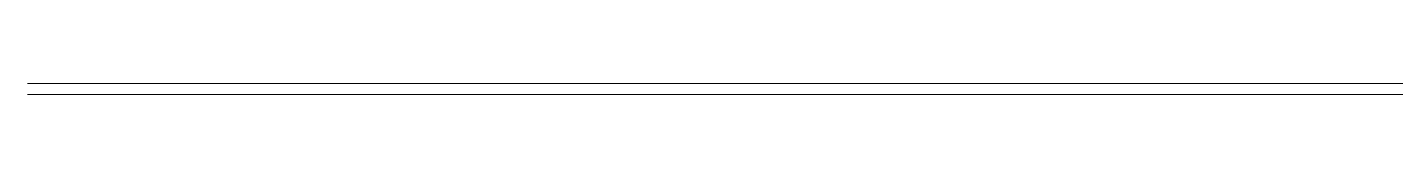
# Model space of a CAD drawing. Header units: inches. Extents: x 0.2 to 10.8, y 0.5 to 8.
# Drawn here: x 9.0067 to 9.215, y 5.775 to 5.7767 of the extents above; entities that cross this region are included whole.
import ezdxf

# ---------------------------------------------------------------- set-up
doc = ezdxf.new("R2010")
doc.units = ezdxf.units.IN
doc.header["$MEASUREMENT"] = 0
doc.layers.add('PDF_Geometry', color=7, linetype='Continuous')

msp = doc.modelspace()

# ---------------------------------------------------------------- linework, layer by layer
at = {"layer": 'PDF_Geometry', "lineweight": 9}
for points in [[(9.00667, 5.77667), (9.00833, 5.77667)], [(9.00667, 5.77667), (9.00833, 5.77667)], [(9.00833, 5.77667), (9.01, 5.77667)], [(9.00833, 5.77667), (9.01, 5.77667)], [(9.01, 5.77667), (9.01167, 5.77667)], [(9.01, 5.77667), (9.01167, 5.77667)], [(9.01167, 5.77667), (9.01333, 5.77667)], [(9.01167, 5.77667), (9.01333, 5.77667)], [(9.01333, 5.77667), (9.015, 5.77667)], [(9.01333, 5.77667), (9.015, 5.77667)], [(9.015, 5.77667), (9.01667, 5.77667)], [(9.015, 5.77667), (9.01667, 5.77667)], [(9.01667, 5.77667), (9.01833, 5.77667)], [(9.01667, 5.77667), (9.01833, 5.77667)], [(9.01833, 5.77667), (9.02, 5.77667)], [(9.01833, 5.77667), (9.02, 5.77667)], [(9.02, 5.77667), (9.02167, 5.77667)], [(9.02, 5.77667), (9.02167, 5.77667)], [(9.02167, 5.77667), (9.02333, 5.77667)], [(9.02167, 5.77667), (9.02333, 5.77667)], [(9.02333, 5.77667), (9.025, 5.77667)], [(9.02333, 5.77667), (9.025, 5.77667)], [(9.025, 5.77667), (9.02667, 5.77667)], [(9.025, 5.77667), (9.02667, 5.77667)], [(9.02667, 5.77667), (9.02833, 5.77667)], [(9.02667, 5.77667), (9.02833, 5.77667)], [(9.02833, 5.77667), (9.03, 5.77667)], [(9.02833, 5.77667), (9.03, 5.77667)], [(9.03, 5.77667), (9.03167, 5.77667)], [(9.03, 5.77667), (9.03167, 5.77667)], [(9.03167, 5.77667), (9.03333, 5.77667)], [(9.03167, 5.77667), (9.03333, 5.77667)], [(9.03333, 5.77667), (9.035, 5.77667)], [(9.03333, 5.77667), (9.035, 5.77667)], [(9.035, 5.77667), (9.03667, 5.77667)], [(9.035, 5.77667), (9.03667, 5.77667)], [(9.035, 5.77667), (9.03667, 5.77667)], [(9.03667, 5.77667), (9.03833, 5.77667)], [(9.03667, 5.77667), (9.03833, 5.77667)], [(9.03667, 5.77667), (9.03833, 5.77667)], [(9.03667, 5.77667), (9.03833, 5.77667)], [(9.03833, 5.77667), (9.04, 5.77667)], [(9.03833, 5.77667), (9.04, 5.77667)], [(9.03833, 5.77667), (9.04, 5.77667)], [(9.04, 5.77667), (9.04167, 5.77667)], [(9.04, 5.77667), (9.04167, 5.77667)], [(9.04167, 5.77667), (9.04333, 5.77667)], [(9.04167, 5.77667), (9.04333, 5.77667)], [(9.04333, 5.77667), (9.045, 5.77667)], [(9.04333, 5.77667), (9.045, 5.77667)], [(9.04333, 5.77667), (9.045, 5.77667)], [(9.045, 5.77667), (9.04667, 5.77667)], [(9.045, 5.77667), (9.04667, 5.77667)], [(9.045, 5.77667), (9.04667, 5.77667)], [(9.04667, 5.77667), (9.04833, 5.77667)], [(9.04667, 5.77667), (9.04833, 5.77667)], [(9.04833, 5.77667), (9.05, 5.77667)], [(9.04833, 5.77667), (9.05, 5.77667)], [(9.05, 5.77667), (9.05167, 5.77667)], [(9.05, 5.77667), (9.05167, 5.77667)], [(9.05, 5.77667), (9.05167, 5.77667)], [(9.05167, 5.77667), (9.05333, 5.77667)], [(9.05167, 5.77667), (9.05333, 5.77667)], [(9.05167, 5.77667), (9.05333, 5.77667)], [(9.05333, 5.77667), (9.055, 5.77667)], [(9.05333, 5.77667), (9.055, 5.77667)], [(9.055, 5.77667), (9.05667, 5.77667)], [(9.055, 5.77667), (9.05667, 5.77667)], [(9.05667, 5.77667), (9.05833, 5.77667)], [(9.05667, 5.77667), (9.05833, 5.77667)], [(9.05667, 5.77667), (9.05833, 5.77667)], [(9.05833, 5.77667), (9.06, 5.77667)], [(9.05833, 5.77667), (9.06, 5.77667)], [(9.05833, 5.77667), (9.06, 5.77667)], [(9.06, 5.77667), (9.06167, 5.77667)], [(9.06, 5.77667), (9.06167, 5.77667)], [(9.06167, 5.77667), (9.06333, 5.77667)], [(9.06167, 5.77667), (9.06333, 5.77667)], [(9.06333, 5.77667), (9.065, 5.77667)], [(9.06333, 5.77667), (9.065, 5.77667)], [(9.065, 5.77667), (9.06667, 5.77667)], [(9.065, 5.77667), (9.06667, 5.77667)], [(9.065, 5.77667), (9.06667, 5.77667)], [(9.06667, 5.77667), (9.06833, 5.77667)], [(9.06667, 5.77667), (9.06833, 5.77667)], [(9.06667, 5.77667), (9.06833, 5.77667)], [(9.06833, 5.77667), (9.07, 5.77667)], [(9.06833, 5.77667), (9.07, 5.77667)], [(9.07, 5.77667), (9.07167, 5.77667)], [(9.07, 5.77667), (9.07167, 5.77667)], [(9.07167, 5.77667), (9.07333, 5.77667)], [(9.07167, 5.77667), (9.07333, 5.77667)], [(9.07333, 5.77667), (9.075, 5.77667)], [(9.07333, 5.77667), (9.075, 5.77667)], [(9.075, 5.77667), (9.07667, 5.77667)], [(9.075, 5.77667), (9.07667, 5.77667)], [(9.07667, 5.77667), (9.07833, 5.77667)], [(9.07667, 5.77667), (9.07833, 5.77667)], [(9.07833, 5.77667), (9.08, 5.77667)], [(9.07833, 5.77667), (9.08, 5.77667)], [(9.08, 5.77667), (9.08167, 5.77667)], [(9.08, 5.77667), (9.08167, 5.77667)], [(9.08167, 5.77667), (9.08333, 5.77667)], [(9.08167, 5.77667), (9.08333, 5.77667)], [(9.08333, 5.77667), (9.085, 5.77667)], [(9.08333, 5.77667), (9.085, 5.77667)], [(9.085, 5.77667), (9.08667, 5.77667)], [(9.085, 5.77667), (9.08667, 5.77667)], [(9.08667, 5.77667), (9.08833, 5.77667)], [(9.08667, 5.77667), (9.08833, 5.77667)], [(9.08833, 5.77667), (9.09, 5.77667)], [(9.08833, 5.77667), (9.09, 5.77667)], [(9.09, 5.77667), (9.09167, 5.77667)], [(9.09, 5.77667), (9.09167, 5.77667)], [(9.09167, 5.77667), (9.09333, 5.77667)], [(9.09167, 5.77667), (9.09333, 5.77667)], [(9.09333, 5.77667), (9.095, 5.77667)], [(9.09333, 5.77667), (9.095, 5.77667)], [(9.095, 5.77667), (9.09667, 5.77667)], [(9.095, 5.77667), (9.09667, 5.77667)], [(9.09667, 5.77667), (9.09833, 5.77667)], [(9.09667, 5.77667), (9.09833, 5.77667)], [(9.09833, 5.77667), (9.1, 5.77667)], [(9.09833, 5.77667), (9.1, 5.77667)], [(9.1, 5.77667), (9.10167, 5.77667)], [(9.1, 5.77667), (9.10167, 5.77667)], [(9.10167, 5.77667), (9.10333, 5.77667)], [(9.10167, 5.77667), (9.10333, 5.77667)], [(9.10333, 5.77667), (9.105, 5.77667)], [(9.10333, 5.77667), (9.105, 5.77667)], [(9.105, 5.77667), (9.10667, 5.77667)], [(9.105, 5.77667), (9.10667, 5.77667)], [(9.10667, 5.77667), (9.10833, 5.77667)], [(9.10667, 5.77667), (9.10833, 5.77667)], [(9.10833, 5.77667), (9.11, 5.77667)], [(9.10833, 5.77667), (9.11, 5.77667)], [(9.11, 5.77667), (9.11167, 5.77667)], [(9.11, 5.77667), (9.11167, 5.77667)], [(9.11167, 5.77667), (9.11333, 5.77667)], [(9.11167, 5.77667), (9.11333, 5.77667)], [(9.11333, 5.77667), (9.115, 5.77667)], [(9.11333, 5.77667), (9.115, 5.77667)], [(9.115, 5.77667), (9.11667, 5.77667)], [(9.115, 5.77667), (9.11667, 5.77667)], [(9.11667, 5.77667), (9.11833, 5.77667)], [(9.11667, 5.77667), (9.11833, 5.77667)], [(9.11833, 5.77667), (9.12, 5.77667)], [(9.11833, 5.77667), (9.12, 5.77667)], [(9.12, 5.77667), (9.12167, 5.77667)], [(9.12, 5.77667), (9.12167, 5.77667)], [(9.12167, 5.77667), (9.12333, 5.77667)], [(9.12167, 5.77667), (9.12333, 5.77667)], [(9.12333, 5.77667), (9.125, 5.77667)], [(9.12333, 5.77667), (9.125, 5.77667)], [(9.125, 5.77667), (9.12667, 5.77667)], [(9.125, 5.77667), (9.12667, 5.77667)], [(9.12667, 5.77667), (9.12833, 5.77667)], [(9.12667, 5.77667), (9.12833, 5.77667)], [(9.12833, 5.77667), (9.13, 5.77667)], [(9.12833, 5.77667), (9.13, 5.77667)], [(9.13, 5.77667), (9.13167, 5.77667)], [(9.13, 5.77667), (9.13167, 5.77667)], [(9.13167, 5.77667), (9.13333, 5.77667)], [(9.13167, 5.77667), (9.13333, 5.77667)], [(9.13333, 5.77667), (9.135, 5.77667)], [(9.13333, 5.77667), (9.135, 5.77667)], [(9.135, 5.77667), (9.13667, 5.77667)], [(9.135, 5.77667), (9.13667, 5.77667)], [(9.13667, 5.77667), (9.13833, 5.77667)], [(9.13667, 5.77667), (9.13833, 5.77667)], [(9.13833, 5.77667), (9.14, 5.77667)], [(9.13833, 5.77667), (9.14, 5.77667)], [(9.14, 5.77667), (9.14167, 5.77667)], [(9.14, 5.77667), (9.14167, 5.77667)], [(9.14167, 5.77667), (9.14333, 5.77667)], [(9.14167, 5.77667), (9.14333, 5.77667)], [(9.14333, 5.77667), (9.145, 5.77667)], [(9.14333, 5.77667), (9.145, 5.77667)], [(9.145, 5.77667), (9.14667, 5.77667)], [(9.145, 5.77667), (9.14667, 5.77667)], [(9.14667, 5.77667), (9.14833, 5.77667)], [(9.14667, 5.77667), (9.14833, 5.77667)], [(9.14833, 5.77667), (9.15, 5.77667)], [(9.14833, 5.77667), (9.15, 5.77667)], [(9.15, 5.77667), (9.15167, 5.77667)], [(9.15, 5.77667), (9.15167, 5.77667)], [(9.15167, 5.77667), (9.15333, 5.77667)], [(9.15167, 5.77667), (9.15333, 5.77667)], [(9.15167, 5.77667), (9.15333, 5.77667)], [(9.15333, 5.77667), (9.155, 5.77667)], [(9.15333, 5.77667), (9.155, 5.77667)], [(9.15333, 5.77667), (9.155, 5.77667)], [(9.155, 5.77667), (9.15667, 5.77667)], [(9.155, 5.77667), (9.15667, 5.77667)], [(9.15667, 5.77667), (9.15833, 5.77667)], [(9.15667, 5.77667), (9.15833, 5.77667)], [(9.15833, 5.77667), (9.16, 5.77667)], [(9.15833, 5.77667), (9.16, 5.77667)], [(9.15833, 5.77667), (9.16, 5.77667)], [(9.16, 5.77667), (9.16167, 5.77667)], [(9.16, 5.77667), (9.16167, 5.77667)], [(9.16, 5.77667), (9.16167, 5.77667)], [(9.16167, 5.77667), (9.16333, 5.77667)], [(9.16167, 5.77667), (9.16333, 5.77667)], [(9.16333, 5.77667), (9.165, 5.77667)], [(9.16333, 5.77667), (9.165, 5.77667)], [(9.165, 5.77667), (9.16667, 5.77667)], [(9.165, 5.77667), (9.16667, 5.77667)], [(9.165, 5.77667), (9.16667, 5.77667)], [(9.16667, 5.77667), (9.16833, 5.77667)], [(9.16667, 5.77667), (9.16833, 5.77667)], [(9.16667, 5.77667), (9.16833, 5.77667)], [(9.16833, 5.77667), (9.17, 5.77667)], [(9.16833, 5.77667), (9.17, 5.77667)], [(9.17, 5.77667), (9.17167, 5.77667)], [(9.17, 5.77667), (9.17167, 5.77667)], [(9.17167, 5.77667), (9.17333, 5.77667)], [(9.17167, 5.77667), (9.17333, 5.77667)], [(9.17167, 5.77667), (9.17333, 5.77667)], [(9.17333, 5.77667), (9.175, 5.77667)], [(9.17333, 5.77667), (9.175, 5.77667)], [(9.17333, 5.77667), (9.175, 5.77667)], [(9.175, 5.77667), (9.17667, 5.77667)], [(9.175, 5.77667), (9.17667, 5.77667)], [(9.17667, 5.77667), (9.17833, 5.77667)], [(9.17667, 5.77667), (9.17833, 5.77667)], [(9.17833, 5.77667), (9.18, 5.77667)], [(9.17833, 5.77667), (9.18, 5.77667)], [(9.18, 5.77667), (9.18167, 5.77667)], [(9.18, 5.77667), (9.18167, 5.77667)], [(9.18167, 5.77667), (9.18333, 5.77667)], [(9.18167, 5.77667), (9.18333, 5.77667)], [(9.18333, 5.77667), (9.185, 5.77667)], [(9.18333, 5.77667), (9.185, 5.77667)], [(9.185, 5.77667), (9.18667, 5.77667)], [(9.185, 5.77667), (9.18667, 5.77667)], [(9.18667, 5.77667), (9.18833, 5.77667)], [(9.18667, 5.77667), (9.18833, 5.77667)], [(9.18833, 5.77667), (9.19, 5.77667)], [(9.18833, 5.77667), (9.19, 5.77667)], [(9.19, 5.77667), (9.19167, 5.77667)], [(9.19, 5.77667), (9.19167, 5.77667)], [(9.19167, 5.77667), (9.19333, 5.77667)], [(9.19167, 5.77667), (9.19333, 5.77667)], [(9.19333, 5.77667), (9.195, 5.77667)], [(9.19333, 5.77667), (9.195, 5.77667)], [(9.195, 5.77667), (9.19667, 5.77667)], [(9.195, 5.77667), (9.19667, 5.77667)], [(9.19667, 5.77667), (9.19833, 5.77667)], [(9.19667, 5.77667), (9.19833, 5.77667)], [(9.19833, 5.77667), (9.2, 5.77667)], [(9.19833, 5.77667), (9.2, 5.77667)], [(9.2, 5.77667), (9.20167, 5.77667)], [(9.2, 5.77667), (9.20167, 5.77667)], [(9.20167, 5.77667), (9.20333, 5.77667)], [(9.20167, 5.77667), (9.20333, 5.77667)], [(9.20167, 5.77667), (9.20333, 5.77667)], [(9.20333, 5.77667), (9.205, 5.77667)], [(9.20333, 5.77667), (9.205, 5.77667)], [(9.20333, 5.77667), (9.205, 5.77667)], [(9.205, 5.77667), (9.20667, 5.77667)], [(9.205, 5.77667), (9.20667, 5.77667)], [(9.20667, 5.77667), (9.20833, 5.77667)], [(9.20667, 5.77667), (9.20833, 5.77667)], [(9.20833, 5.77667), (9.21, 5.77667)], [(9.20833, 5.77667), (9.21, 5.77667)], [(9.21, 5.77667), (9.21167, 5.77667)], [(9.21, 5.77667), (9.21167, 5.77667)], [(9.21167, 5.77667), (9.21333, 5.77667)], [(9.21167, 5.77667), (9.21333, 5.77667)], [(9.21333, 5.77667), (9.215, 5.77667)], [(9.21333, 5.77667), (9.215, 5.77667)], [(9.215, 5.77667), (9.21667, 5.77667)], [(9.00667, 5.775), (9.00833, 5.775)], [(9.00667, 5.775), (9.00833, 5.775)], [(9.00667, 5.775), (9.00833, 5.775)], [(9.00833, 5.775), (9.01, 5.775)], [(9.00833, 5.775), (9.01, 5.775)], [(9.00833, 5.775), (9.01, 5.775)], [(9.01, 5.775), (9.01167, 5.775)], [(9.01, 5.775), (9.01167, 5.775)], [(9.01, 5.775), (9.01167, 5.775)], [(9.01167, 5.775), (9.01333, 5.775)], [(9.01167, 5.775), (9.01333, 5.775)], [(9.01167, 5.775), (9.01333, 5.775)], [(9.01333, 5.775), (9.015, 5.775)], [(9.01333, 5.775), (9.015, 5.775)], [(9.015, 5.775), (9.01667, 5.775)], [(9.015, 5.775), (9.01667, 5.775)], [(9.015, 5.775), (9.01667, 5.775)], [(9.01667, 5.775), (9.01833, 5.775)], [(9.01667, 5.775), (9.01833, 5.775)], [(9.01667, 5.775), (9.01833, 5.775)], [(9.01833, 5.775), (9.02, 5.775)], [(9.01833, 5.775), (9.02, 5.775)], [(9.01833, 5.775), (9.02, 5.775)], [(9.02, 5.775), (9.02167, 5.775)], [(9.02, 5.775), (9.02167, 5.775)], [(9.02167, 5.775), (9.02333, 5.775)], [(9.02167, 5.775), (9.02333, 5.775)], [(9.02167, 5.775), (9.02333, 5.775)], [(9.02333, 5.775), (9.025, 5.775)], [(9.02333, 5.775), (9.025, 5.775)], [(9.02333, 5.775), (9.025, 5.775)], [(9.025, 5.775), (9.02667, 5.775)], [(9.025, 5.775), (9.02667, 5.775)], [(9.025, 5.775), (9.02667, 5.775)], [(9.02667, 5.775), (9.02833, 5.775)], [(9.02667, 5.775), (9.02833, 5.775)], [(9.02833, 5.775), (9.03, 5.775)], [(9.02833, 5.775), (9.03, 5.775)], [(9.02833, 5.775), (9.03, 5.775)], [(9.03, 5.775), (9.03167, 5.775)], [(9.03, 5.775), (9.03167, 5.775)], [(9.03, 5.775), (9.03167, 5.775)], [(9.03167, 5.775), (9.03333, 5.775)], [(9.03167, 5.775), (9.03333, 5.775)], [(9.03167, 5.775), (9.03333, 5.775)], [(9.03333, 5.775), (9.035, 5.775)], [(9.03333, 5.775), (9.035, 5.775)], [(9.035, 5.775), (9.03667, 5.775)], [(9.035, 5.775), (9.03667, 5.775)], [(9.035, 5.775), (9.03667, 5.775)], [(9.03667, 5.775), (9.03833, 5.775)], [(9.03667, 5.775), (9.03833, 5.775)], [(9.03667, 5.775), (9.03833, 5.775)], [(9.03667, 5.775), (9.03833, 5.775)], [(9.03833, 5.775), (9.04, 5.775)], [(9.03833, 5.775), (9.04, 5.775)], [(9.03833, 5.775), (9.04, 5.775)], [(9.03833, 5.775), (9.04, 5.775)], [(9.04, 5.775), (9.04167, 5.775)], [(9.04, 5.775), (9.04167, 5.775)], [(9.04, 5.775), (9.04167, 5.775)], [(9.04167, 5.775), (9.04333, 5.775)], [(9.04167, 5.775), (9.04333, 5.775)], [(9.04333, 5.775), (9.045, 5.775)], [(9.04333, 5.775), (9.045, 5.775)], [(9.04333, 5.775), (9.045, 5.775)], [(9.045, 5.775), (9.04667, 5.775)], [(9.045, 5.775), (9.04667, 5.775)], [(9.045, 5.775), (9.04667, 5.775)], [(9.045, 5.775), (9.04667, 5.775)], [(9.04667, 5.775), (9.04833, 5.775)], [(9.04667, 5.775), (9.04833, 5.775)], [(9.04667, 5.775), (9.04833, 5.775)], [(9.04833, 5.775), (9.05, 5.775)], [(9.04833, 5.775), (9.05, 5.775)], [(9.05, 5.775), (9.05167, 5.775)], [(9.05, 5.775), (9.05167, 5.775)], [(9.05, 5.775), (9.05167, 5.775)], [(9.05167, 5.775), (9.05333, 5.775)], [(9.05167, 5.775), (9.05333, 5.775)], [(9.05167, 5.775), (9.05333, 5.775)], [(9.05167, 5.775), (9.05333, 5.775)], [(9.05333, 5.775), (9.055, 5.775)], [(9.05333, 5.775), (9.055, 5.775)], [(9.05333, 5.775), (9.055, 5.775)], [(9.055, 5.775), (9.05667, 5.775)], [(9.055, 5.775), (9.05667, 5.775)], [(9.05667, 5.775), (9.05833, 5.775)], [(9.05667, 5.775), (9.05833, 5.775)], [(9.05667, 5.775), (9.05833, 5.775)], [(9.05833, 5.775), (9.06, 5.775)], [(9.05833, 5.775), (9.06, 5.775)], [(9.05833, 5.775), (9.06, 5.775)], [(9.05833, 5.775), (9.06, 5.775)], [(9.06, 5.775), (9.06167, 5.775)], [(9.06, 5.775), (9.06167, 5.775)], [(9.06, 5.775), (9.06167, 5.775)], [(9.06167, 5.775), (9.06333, 5.775)], [(9.06167, 5.775), (9.06333, 5.775)], [(9.06167, 5.775), (9.06333, 5.775)], [(9.06333, 5.775), (9.065, 5.775)], [(9.06333, 5.775), (9.065, 5.775)], [(9.065, 5.775), (9.06667, 5.775)], [(9.065, 5.775), (9.06667, 5.775)], [(9.065, 5.775), (9.06667, 5.775)], [(9.06667, 5.775), (9.06833, 5.775)], [(9.06667, 5.775), (9.06833, 5.775)], [(9.06667, 5.775), (9.06833, 5.775)], [(9.06667, 5.775), (9.06833, 5.775)], [(9.06833, 5.775), (9.07, 5.775)], [(9.06833, 5.775), (9.07, 5.775)], [(9.06833, 5.775), (9.07, 5.775)], [(9.07, 5.775), (9.07167, 5.775)], [(9.07, 5.775), (9.07167, 5.775)], [(9.07, 5.775), (9.07167, 5.775)], [(9.07167, 5.775), (9.07333, 5.775)], [(9.07167, 5.775), (9.07333, 5.775)], [(9.07333, 5.775), (9.075, 5.775)], [(9.07333, 5.775), (9.075, 5.775)], [(9.07333, 5.775), (9.075, 5.775)], [(9.075, 5.775), (9.07667, 5.775)], [(9.075, 5.775), (9.07667, 5.775)], [(9.075, 5.775), (9.07667, 5.775)], [(9.07667, 5.775), (9.07833, 5.775)], [(9.07667, 5.775), (9.07833, 5.775)], [(9.07667, 5.775), (9.07833, 5.775)], [(9.07833, 5.775), (9.08, 5.775)], [(9.07833, 5.775), (9.08, 5.775)], [(9.08, 5.775), (9.08167, 5.775)], [(9.08, 5.775), (9.08167, 5.775)], [(9.08, 5.775), (9.08167, 5.775)], [(9.08167, 5.775), (9.08333, 5.775)], [(9.08167, 5.775), (9.08333, 5.775)], [(9.08167, 5.775), (9.08333, 5.775)], [(9.08333, 5.775), (9.085, 5.775)], [(9.08333, 5.775), (9.085, 5.775)], [(9.08333, 5.775), (9.085, 5.775)], [(9.085, 5.775), (9.08667, 5.775)], [(9.085, 5.775), (9.08667, 5.775)], [(9.08667, 5.775), (9.08833, 5.775)], [(9.08667, 5.775), (9.08833, 5.775)], [(9.08667, 5.775), (9.08833, 5.775)], [(9.08833, 5.775), (9.09, 5.775)], [(9.08833, 5.775), (9.09, 5.775)], [(9.08833, 5.775), (9.09, 5.775)], [(9.09, 5.775), (9.09167, 5.775)], [(9.09, 5.775), (9.09167, 5.775)], [(9.09, 5.775), (9.09167, 5.775)], [(9.09167, 5.775), (9.09333, 5.775)], [(9.09167, 5.775), (9.09333, 5.775)], [(9.09167, 5.775), (9.09333, 5.775)], [(9.09333, 5.775), (9.095, 5.775)], [(9.09333, 5.775), (9.095, 5.775)], [(9.095, 5.775), (9.09667, 5.775)], [(9.095, 5.775), (9.09667, 5.775)], [(9.095, 5.775), (9.09667, 5.775)], [(9.09667, 5.775), (9.09833, 5.775)], [(9.09667, 5.775), (9.09833, 5.775)], [(9.09667, 5.775), (9.09833, 5.775)], [(9.09833, 5.775), (9.1, 5.775)], [(9.09833, 5.775), (9.1, 5.775)], [(9.09833, 5.775), (9.1, 5.775)], [(9.1, 5.775), (9.10167, 5.775)], [(9.1, 5.775), (9.10167, 5.775)], [(9.10167, 5.775), (9.10333, 5.775)], [(9.10167, 5.775), (9.10333, 5.775)], [(9.10167, 5.775), (9.10333, 5.775)], [(9.10333, 5.775), (9.105, 5.775)], [(9.10333, 5.775), (9.105, 5.775)], [(9.10333, 5.775), (9.105, 5.775)], [(9.105, 5.775), (9.10667, 5.775)], [(9.105, 5.775), (9.10667, 5.775)], [(9.105, 5.775), (9.10667, 5.775)], [(9.10667, 5.775), (9.10833, 5.775)], [(9.10667, 5.775), (9.10833, 5.775)], [(9.10833, 5.775), (9.11, 5.775)], [(9.10833, 5.775), (9.11, 5.775)], [(9.10833, 5.775), (9.11, 5.775)], [(9.11, 5.775), (9.11167, 5.775)], [(9.11, 5.775), (9.11167, 5.775)], [(9.11, 5.775), (9.11167, 5.775)], [(9.11167, 5.775), (9.11333, 5.775)], [(9.11167, 5.775), (9.11333, 5.775)], [(9.11167, 5.775), (9.11333, 5.775)], [(9.11333, 5.775), (9.115, 5.775)], [(9.11333, 5.775), (9.115, 5.775)], [(9.115, 5.775), (9.11667, 5.775)], [(9.115, 5.775), (9.11667, 5.775)], [(9.115, 5.775), (9.11667, 5.775)], [(9.11667, 5.775), (9.11833, 5.775)], [(9.11667, 5.775), (9.11833, 5.775)], [(9.11667, 5.775), (9.11833, 5.775)], [(9.11833, 5.775), (9.12, 5.775)], [(9.11833, 5.775), (9.12, 5.775)], [(9.11833, 5.775), (9.12, 5.775)], [(9.12, 5.775), (9.12167, 5.775)], [(9.12, 5.775), (9.12167, 5.775)], [(9.12, 5.775), (9.12167, 5.775)], [(9.12167, 5.775), (9.12333, 5.775)], [(9.12167, 5.775), (9.12333, 5.775)], [(9.12333, 5.775), (9.125, 5.775)], [(9.12333, 5.775), (9.125, 5.775)], [(9.12333, 5.775), (9.125, 5.775)], [(9.125, 5.775), (9.12667, 5.775)], [(9.125, 5.775), (9.12667, 5.775)], [(9.125, 5.775), (9.12667, 5.775)], [(9.12667, 5.775), (9.12833, 5.775)], [(9.12667, 5.775), (9.12833, 5.775)], [(9.12667, 5.775), (9.12833, 5.775)], [(9.12833, 5.775), (9.13, 5.775)], [(9.12833, 5.775), (9.13, 5.775)], [(9.13, 5.775), (9.13167, 5.775)], [(9.13, 5.775), (9.13167, 5.775)], [(9.13, 5.775), (9.13167, 5.775)], [(9.13167, 5.775), (9.13333, 5.775)], [(9.13167, 5.775), (9.13333, 5.775)], [(9.13167, 5.775), (9.13333, 5.775)], [(9.13333, 5.775), (9.135, 5.775)], [(9.13333, 5.775), (9.135, 5.775)], [(9.13333, 5.775), (9.135, 5.775)], [(9.135, 5.775), (9.13667, 5.775)], [(9.135, 5.775), (9.13667, 5.775)], [(9.13667, 5.775), (9.13833, 5.775)], [(9.13667, 5.775), (9.13833, 5.775)], [(9.13667, 5.775), (9.13833, 5.775)], [(9.13833, 5.775), (9.14, 5.775)], [(9.13833, 5.775), (9.14, 5.775)], [(9.13833, 5.775), (9.14, 5.775)], [(9.14, 5.775), (9.14167, 5.775)], [(9.14, 5.775), (9.14167, 5.775)], [(9.14, 5.775), (9.14167, 5.775)], [(9.14167, 5.775), (9.14333, 5.775)], [(9.14167, 5.775), (9.14333, 5.775)], [(9.14333, 5.775), (9.145, 5.775)], [(9.14333, 5.775), (9.145, 5.775)], [(9.14333, 5.775), (9.145, 5.775)], [(9.145, 5.775), (9.14667, 5.775)], [(9.145, 5.775), (9.14667, 5.775)], [(9.145, 5.775), (9.14667, 5.775)], [(9.14667, 5.775), (9.14833, 5.775)], [(9.14667, 5.775), (9.14833, 5.775)], [(9.14667, 5.775), (9.14833, 5.775)], [(9.14833, 5.775), (9.15, 5.775)], [(9.14833, 5.775), (9.15, 5.775)], [(9.14833, 5.775), (9.15, 5.775)], [(9.15, 5.775), (9.15167, 5.775)], [(9.15, 5.775), (9.15167, 5.775)], [(9.15167, 5.775), (9.15333, 5.775)], [(9.15167, 5.775), (9.15333, 5.775)], [(9.15167, 5.775), (9.15333, 5.775)], [(9.15333, 5.775), (9.155, 5.775)], [(9.15333, 5.775), (9.155, 5.775)], [(9.15333, 5.775), (9.155, 5.775)], [(9.15333, 5.775), (9.155, 5.775)], [(9.155, 5.775), (9.15667, 5.775)], [(9.155, 5.775), (9.15667, 5.775)], [(9.155, 5.775), (9.15667, 5.775)], [(9.15667, 5.775), (9.15833, 5.775)], [(9.15667, 5.775), (9.15833, 5.775)], [(9.15833, 5.775), (9.16, 5.775)], [(9.15833, 5.775), (9.16, 5.775)], [(9.15833, 5.775), (9.16, 5.775)], [(9.16, 5.775), (9.16167, 5.775)], [(9.16, 5.775), (9.16167, 5.775)], [(9.16, 5.775), (9.16167, 5.775)], [(9.16, 5.775), (9.16167, 5.775)], [(9.16167, 5.775), (9.16333, 5.775)], [(9.16167, 5.775), (9.16333, 5.775)], [(9.16167, 5.775), (9.16333, 5.775)], [(9.16333, 5.775), (9.165, 5.775)], [(9.16333, 5.775), (9.165, 5.775)], [(9.165, 5.775), (9.16667, 5.775)], [(9.165, 5.775), (9.16667, 5.775)], [(9.165, 5.775), (9.16667, 5.775)], [(9.16667, 5.775), (9.16833, 5.775)], [(9.16667, 5.775), (9.16833, 5.775)], [(9.16667, 5.775), (9.16833, 5.775)], [(9.16667, 5.775), (9.16833, 5.775)], [(9.16833, 5.775), (9.17, 5.775)], [(9.16833, 5.775), (9.17, 5.775)], [(9.16833, 5.775), (9.17, 5.775)], [(9.17, 5.775), (9.17167, 5.775)], [(9.17, 5.775), (9.17167, 5.775)], [(9.17167, 5.775), (9.17333, 5.775)], [(9.17167, 5.775), (9.17333, 5.775)], [(9.17167, 5.775), (9.17333, 5.775)], [(9.17333, 5.775), (9.175, 5.775)], [(9.17333, 5.775), (9.175, 5.775)], [(9.17333, 5.775), (9.175, 5.775)], [(9.17333, 5.775), (9.175, 5.775)], [(9.175, 5.775), (9.17667, 5.775)], [(9.175, 5.775), (9.17667, 5.775)], [(9.175, 5.775), (9.17667, 5.775)], [(9.17667, 5.775), (9.17833, 5.775)], [(9.17667, 5.775), (9.17833, 5.775)], [(9.17667, 5.775), (9.17833, 5.775)], [(9.17833, 5.775), (9.18, 5.775)], [(9.17833, 5.775), (9.18, 5.775)], [(9.17833, 5.775), (9.18, 5.775)], [(9.18, 5.775), (9.18167, 5.775)], [(9.18, 5.775), (9.18167, 5.775)], [(9.18167, 5.775), (9.18333, 5.775)], [(9.18167, 5.775), (9.18333, 5.775)], [(9.18167, 5.775), (9.18333, 5.775)], [(9.18333, 5.775), (9.185, 5.775)], [(9.18333, 5.775), (9.185, 5.775)], [(9.18333, 5.775), (9.185, 5.775)], [(9.185, 5.775), (9.18667, 5.775)], [(9.185, 5.775), (9.18667, 5.775)], [(9.185, 5.775), (9.18667, 5.775)], [(9.18667, 5.775), (9.18833, 5.775)], [(9.18667, 5.775), (9.18833, 5.775)], [(9.18833, 5.775), (9.19, 5.775)], [(9.18833, 5.775), (9.19, 5.775)], [(9.18833, 5.775), (9.19, 5.775)], [(9.19, 5.775), (9.19167, 5.775)], [(9.19, 5.775), (9.19167, 5.775)], [(9.19, 5.775), (9.19167, 5.775)], [(9.19167, 5.775), (9.19333, 5.775)], [(9.19167, 5.775), (9.19333, 5.775)], [(9.19167, 5.775), (9.19333, 5.775)], [(9.19333, 5.775), (9.195, 5.775)], [(9.19333, 5.775), (9.195, 5.775)], [(9.195, 5.775), (9.19667, 5.775)], [(9.195, 5.775), (9.19667, 5.775)], [(9.195, 5.775), (9.19667, 5.775)], [(9.19667, 5.775), (9.19833, 5.775)], [(9.19667, 5.775), (9.19833, 5.775)], [(9.19667, 5.775), (9.19833, 5.775)], [(9.19833, 5.775), (9.2, 5.775)], [(9.19833, 5.775), (9.2, 5.775)], [(9.19833, 5.775), (9.2, 5.775)], [(9.2, 5.775), (9.20167, 5.775)], [(9.2, 5.775), (9.20167, 5.775)], [(9.20167, 5.775), (9.20333, 5.775)], [(9.20167, 5.775), (9.20333, 5.775)], [(9.20167, 5.775), (9.20333, 5.775)], [(9.20333, 5.775), (9.205, 5.775)], [(9.20333, 5.775), (9.205, 5.775)], [(9.20333, 5.775), (9.205, 5.775)], [(9.20333, 5.775), (9.205, 5.775)], [(9.205, 5.775), (9.20667, 5.775)], [(9.205, 5.775), (9.20667, 5.775)], [(9.205, 5.775), (9.20667, 5.775)], [(9.20667, 5.775), (9.20833, 5.775)], [(9.20667, 5.775), (9.20833, 5.775)], [(9.20667, 5.775), (9.20833, 5.775)], [(9.20833, 5.775), (9.21, 5.775)], [(9.20833, 5.775), (9.21, 5.775)], [(9.21, 5.775), (9.21167, 5.775)], [(9.21, 5.775), (9.21167, 5.775)], [(9.21, 5.775), (9.21167, 5.775)], [(9.21167, 5.775), (9.21333, 5.775)], [(9.21167, 5.775), (9.21333, 5.775)], [(9.21167, 5.775), (9.21333, 5.775)], [(9.21333, 5.775), (9.215, 5.775)], [(9.21333, 5.775), (9.215, 5.775)], [(9.21333, 5.775), (9.215, 5.775)], [(9.215, 5.775), (9.21667, 5.775)]]:
    msp.add_lwpolyline(points, dxfattribs=at)

doc.saveas('drawing.dxf')
